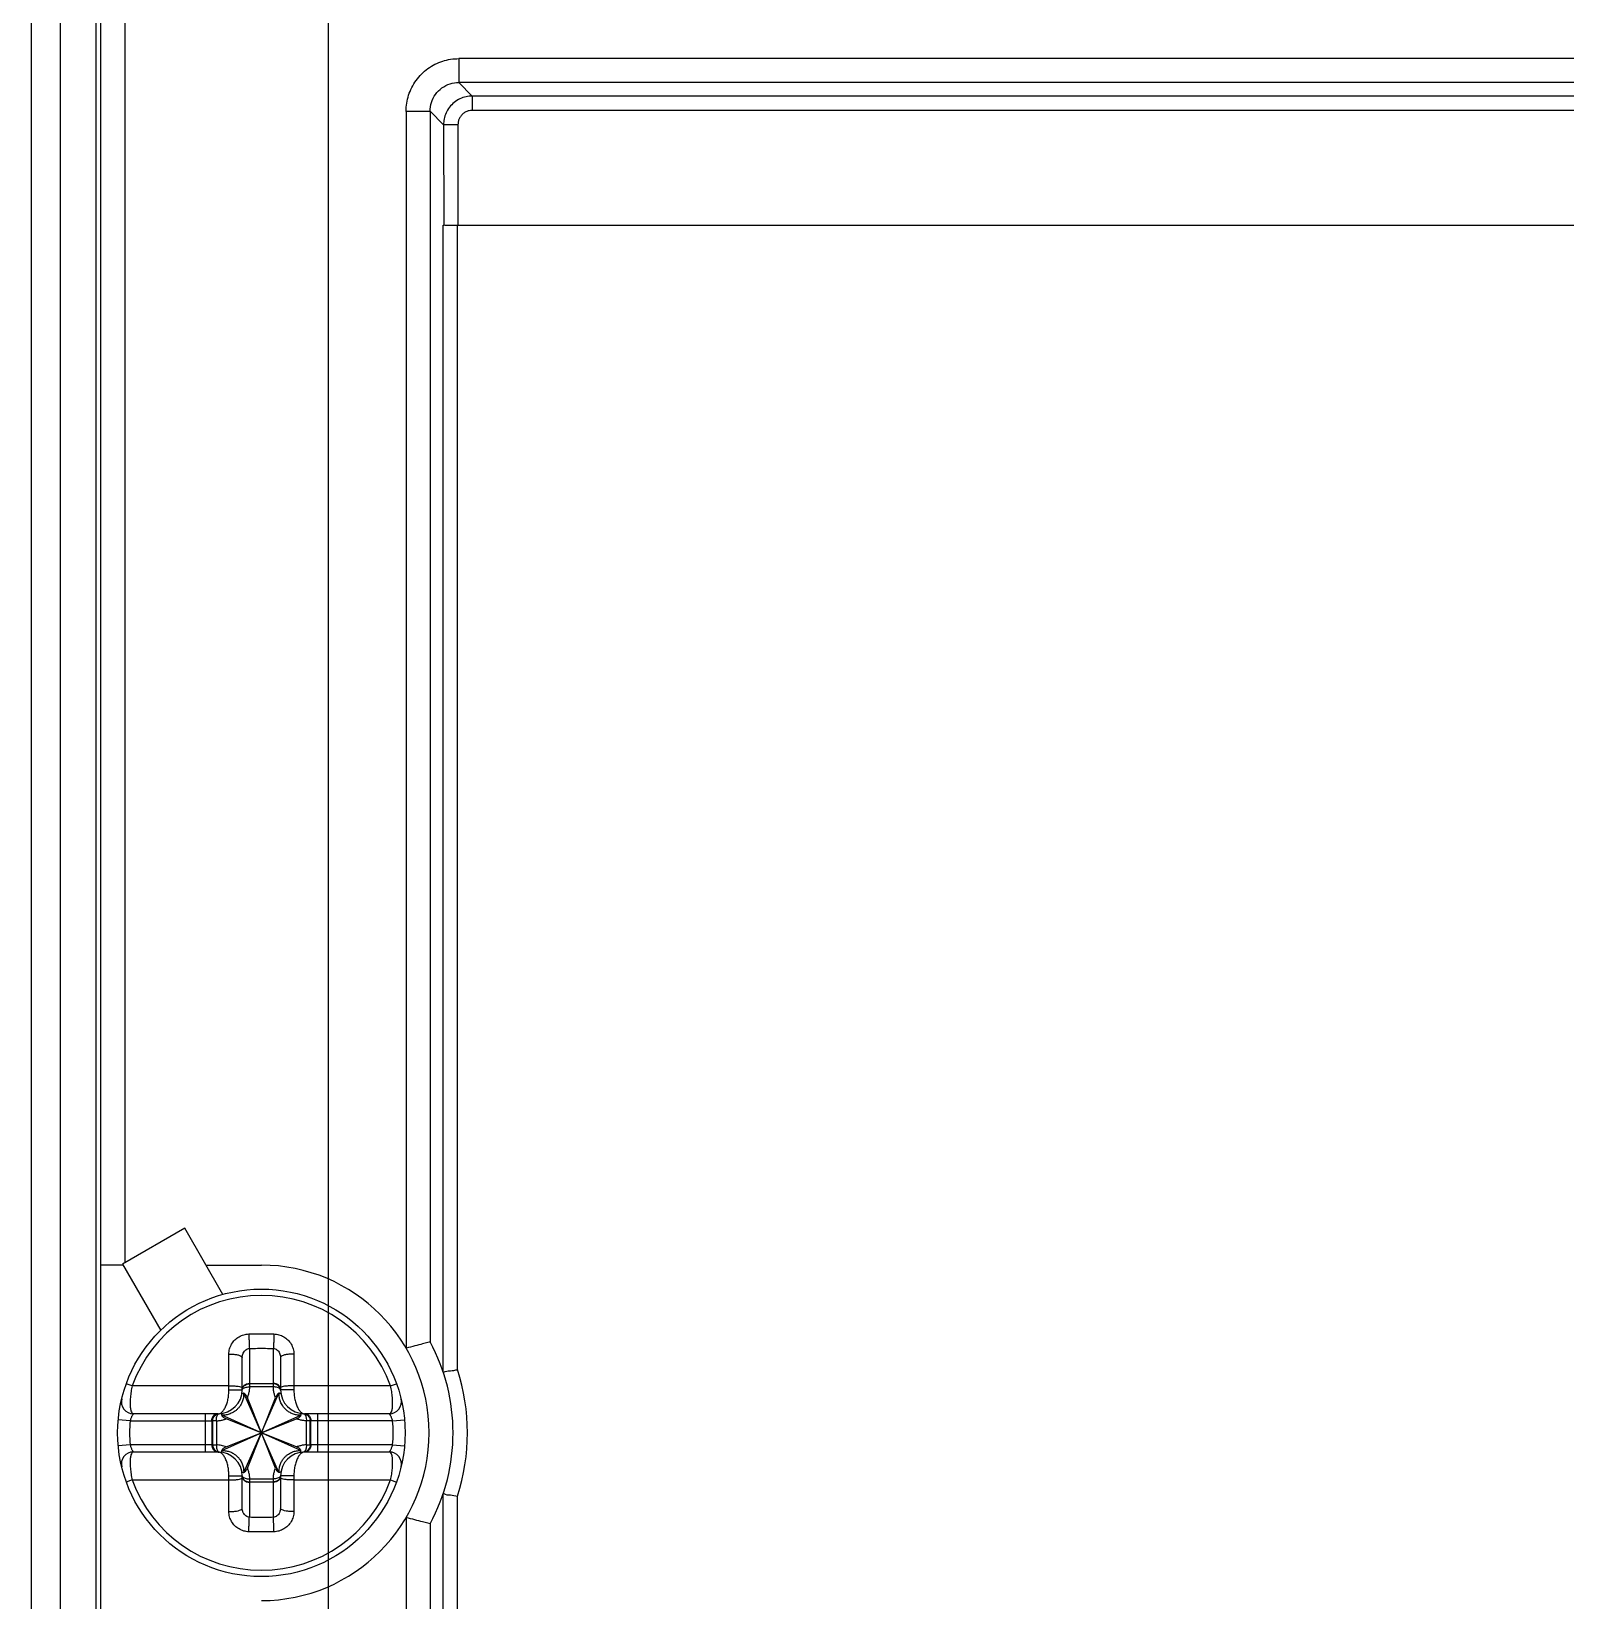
# Model space of a CAD drawing. Extents: x 0 to 607, y 0 to 244.
# Drawn here: x 436.2 to 468.22, y 137.32 to 170.07 of the extents above; entities that cross this region are included whole.
import ezdxf

# ---------------------------------------------------------------- set-up
doc = ezdxf.new("R2010")
doc.units = 0

# ---------------------------------------------------------------- blocks, each defined once
blk = doc.blocks.new('grfgd')
for p, q in [((61428.27, -3356.228), (61428.27, -3270.029)), ((61428.17, -3357.128), (61428.17, -3270.411)), ((61427.42, -3274.828), (61427.42, -3357.128)), ((61426.82, -3356.528), (61426.82, -3275.428)), ((61428.77, -3275.428), (61428.77, -3306.478)), ((61525.297, -3281.35), (61435.74, -3281.35)), ((61436.021, -3282.13), (61435.74, -3281.849)), ((61525.3, -3281.849), (61435.74, -3281.849)), ((61525.019, -3282.13), (61436.021, -3282.13)), ((61434.641, -3282.449), (61435.141, -3282.449)), ((61434.641, -3282.451), (61434.641, -3308.262)), ((61435.141, -3282.449), (61435.141, -3308.131)), ((61435.422, -3282.73), (61435.141, -3282.449)), ((61525.019, -3282.43), (61436.018, -3282.43)), ((61435.422, -3282.73), (61435.424, -3284.828)), ((61435.722, -3282.73), (61435.422, -3282.73)), ((61435.722, -3282.73), (61435.722, -3284.828)), ((61435.413, -3308.758), (61435.413, -3284.828)), ((61435.413, -3284.828), (61435.424, -3284.828)), ((61435.439, -3284.828), (61525.299, -3284.828)), ((61435.713, -3308.709), (61435.713, -3284.828)), ((61430.02, -3305.756), (61428.72, -3306.506)), ((61430.818, -3307.139), (61430.02, -3305.756)), ((61428.733, -3306.528), (61428.27, -3306.528)), ((61428.72, -3306.506), (61429.519, -3307.889)), ((61430.465, -3306.528), (61431.62, -3306.528)), ((61435.142, -3308.132), (61435.142, -3308.132)), ((61431.22, -3309.128), (61431.22, -3308.455)), ((61431.37, -3308.266), (61431.37, -3308.998)), ((61431.87, -3308.998), (61431.87, -3308.266)), ((61432.02, -3308.455), (61432.02, -3309.128)), ((61428.924, -3309.047), (61428.801, -3309.002)), ((61430.941, -3309.128), (61431.22, -3309.128)), ((61431.37, -3309.006), (61431.37, -3309.069)), ((61431.87, -3309.006), (61431.37, -3309.006)), ((61431.87, -3309.069), (61431.37, -3309.069)), ((61431.87, -3309.069), (61431.87, -3309.006)), ((61432.298, -3309.128), (61432.02, -3309.128)), ((61434.316, -3309.047), (61434.439, -3309.002)), ((61431.253, -3310.853), (61431.987, -3309.203)), ((61431.987, -3310.853), (61431.253, -3309.203)), ((61431.327, -3310.762), (61431.913, -3309.295)), ((61431.913, -3310.762), (61431.327, -3309.295)), ((61428.881, -3309.778), (61428.632, -3309.756)), ((61428.881, -3309.778), (61430.586, -3309.778)), ((61430.72, -3309.628), (61428.948, -3309.628)), ((61430.451, -3310.428), (61430.451, -3309.628)), ((61430.596, -3310.279), (61430.596, -3309.778)), ((61430.603, -3309.778), (61430.603, -3310.279)), ((61430.68, -3309.778), (61430.603, -3309.778)), ((61430.68, -3309.778), (61430.68, -3310.279)), ((61430.795, -3310.395), (61432.445, -3309.662)), ((61432.445, -3310.395), (61430.795, -3309.662)), ((61430.886, -3310.322), (61432.354, -3309.735)), ((61432.353, -3310.322), (61430.886, -3309.735)), ((61434.292, -3309.628), (61432.52, -3309.628)), ((61432.56, -3310.279), (61432.56, -3309.778)), ((61432.637, -3309.778), (61432.56, -3309.778)), ((61432.637, -3310.279), (61432.637, -3309.778)), ((61432.644, -3309.778), (61432.644, -3310.279)), ((61434.359, -3309.778), (61432.654, -3309.778)), ((61432.789, -3309.628), (61432.789, -3310.428)), ((61434.359, -3309.778), (61434.608, -3309.756)), ((61428.881, -3310.278), (61428.632, -3310.301)), ((61430.586, -3310.278), (61428.881, -3310.278)), ((61430.72, -3310.428), (61428.948, -3310.428)), ((61430.603, -3310.279), (61430.68, -3310.279)), ((61434.292, -3310.428), (61432.52, -3310.428)), ((61432.56, -3310.279), (61432.637, -3310.279)), ((61434.359, -3310.278), (61432.654, -3310.278)), ((61434.359, -3310.278), (61434.608, -3310.301)), ((61428.924, -3311.01), (61428.801, -3311.055)), ((61430.941, -3310.928), (61431.22, -3310.928)), ((61431.22, -3311.602), (61431.22, -3310.928)), ((61431.37, -3310.988), (61431.37, -3311.051)), ((61431.37, -3310.988), (61431.87, -3310.988)), ((61431.37, -3311.051), (61431.87, -3311.051)), ((61431.37, -3311.058), (61431.37, -3311.79)), ((61431.87, -3311.051), (61431.87, -3310.988)), ((61431.87, -3311.79), (61431.87, -3311.058)), ((61432.02, -3310.928), (61432.02, -3311.602)), ((61432.298, -3310.928), (61432.02, -3310.928)), ((61434.316, -3311.01), (61434.439, -3311.055)), ((61435.413, -3353.228), (61435.413, -3311.298)), ((61435.713, -3353.228), (61435.713, -3311.347)), ((61434.641, -3311.795), (61434.641, -3354.205)), ((61435.141, -3311.926), (61435.141, -3354.208)), ((61435.142, -3311.925), (61435.142, -3311.925))]:
    blk.add_line(p, q)
for points in [[(61435.141, -3308.131), (61435.141, -3308.131), (61435.141, -3308.131), (61435.141, -3308.131), (61435.141, -3308.131), (61435.141, -3308.131), (61435.141, -3308.131), (61435.142, -3308.132), (61435.142, -3308.132)], [(61435.141, -3311.926), (61435.141, -3311.926), (61435.141, -3311.926), (61435.141, -3311.926), (61435.141, -3311.926), (61435.141, -3311.925), (61435.141, -3311.925), (61435.142, -3311.925), (61435.142, -3311.925)]]:
    blk.add_lwpolyline(points)
blk.add_circle((61431.62, -3310.028), 3)
for centre, radius, start, end in [((61431.62, -3310.028), 3.5, 270, 90), ((61431.62, -3310.028), 2.869, 20.0037, 159.9963), ((61431.62, -3310.028), 4, 331.6976, 28.3024), ((61431.62, -3310.028), 4.3, 342.1388, 17.8613), ((61430.72, -3309.128), 0.5, 270, 0), ((61432.52, -3309.128), 0.5, 180, 270), ((61428.948, -3309.378), 0.25, 166.328, 270), ((61434.292, -3309.378), 0.25, 270, 13.672), ((61431.62, -3310.028), 2.75, 174.7841, 185.2159), ((61431.62, -3310.028), 2.75, 354.7841, 5.2159), ((61428.948, -3310.678), 0.25, 90, 193.672), ((61430.72, -3310.928), 0.5, 0, 90), ((61432.52, -3310.928), 0.5, 90, 180), ((61434.292, -3310.678), 0.25, 346.328, 90), ((61431.62, -3310.028), 2.869, 200.0037, 339.9963)]:
    blk.add_arc(centre, radius, start, end)
for points, knots in [([(61434.641, -3282.451), (61434.641, -3282.338), (61434.676, -3282.107), (61434.834, -3281.794), (61435.083, -3281.544), (61435.396, -3281.386), (61435.626, -3281.35), (61435.74, -3281.35)], [0, 0, 0, 0, 0.340742, 0.686875, 1.034783, 1.380989, 1.721208, 1.721208, 1.721208, 1.721208]), ([(61435.737, -3281.35), (61435.738, -3281.412), (61435.738, -3281.527), (61435.738, -3281.679), (61435.74, -3281.783), (61435.739, -3281.835), (61435.74, -3281.849)], [0, 0, 0, 0, 0.1862956, 0.3457623, 0.4554383, 0.4995353, 0.4995353, 0.4995353, 0.4995353]), ([(61435.141, -3282.449), (61435.141, -3282.387), (61435.16, -3282.261), (61435.246, -3282.091), (61435.383, -3281.954), (61435.553, -3281.868), (61435.679, -3281.849), (61435.74, -3281.849)], [0, 0, 0, 0, 0.1850432, 0.3743131, 0.564405, 0.7535797, 0.9383184, 0.9383184, 0.9383184, 0.9383184]), ([(61436.021, -3282.13), (61435.978, -3282.13), (61435.889, -3282.14), (61435.759, -3282.185), (61435.64, -3282.26), (61435.542, -3282.361), (61435.471, -3282.48), (61435.43, -3282.605), (61435.422, -3282.689), (61435.422, -3282.73)], [0, 0, 0, 0, 0.1294934, 0.266502, 0.4073563, 0.5485836, 0.6867645, 0.818265, 0.9393523, 0.9393523, 0.9393523, 0.9393523]), ([(61436.021, -3282.13), (61436.021, -3282.139), (61436.021, -3282.17), (61436.021, -3282.232), (61436.022, -3282.323), (61436.02, -3282.393), (61436.018, -3282.43)], [0, 0, 0, 0, 0.0264935, 0.0921096, 0.1876618, 0.2997525, 0.2997525, 0.2997525, 0.2997525]), ([(61436.018, -3282.43), (61435.997, -3282.43), (61435.952, -3282.435), (61435.888, -3282.458), (61435.829, -3282.496), (61435.781, -3282.546), (61435.746, -3282.605), (61435.726, -3282.667), (61435.722, -3282.71), (61435.722, -3282.73)], [0, 0, 0, 0, 0.0642759, 0.1323939, 0.2022744, 0.2723046, 0.3408869, 0.4062541, 0.466592, 0.466592, 0.466592, 0.466592]), ([(61430.942, -3308.387), (61430.942, -3308.35), (61430.952, -3308.276), (61430.995, -3308.174), (61431.063, -3308.086), (61431.151, -3308.019), (61431.251, -3307.976), (61431.323, -3307.965), (61431.359, -3307.964)], [0, 0, 0, 0, 0.1098057, 0.2199669, 0.3301188, 0.4394918, 0.54796, 0.6552349, 0.6552349, 0.6552349, 0.6552349]), ([(61431.359, -3307.964), (61431.417, -3307.963), (61431.533, -3307.961), (61431.707, -3307.961), (61431.823, -3307.963), (61431.881, -3307.964)], [0, 0, 0, 0, 0.1736504, 0.3480313, 0.5216824, 0.5216824, 0.5216824, 0.5216824]), ([(61431.359, -3307.964), (61431.359, -3307.993), (61431.36, -3308.05), (61431.363, -3308.132), (61431.366, -3308.204), (61431.368, -3308.248), (61431.37, -3308.266)], [0, 0, 0, 0, 0.0855535, 0.1711448, 0.2464505, 0.3023986, 0.3023986, 0.3023986, 0.3023986]), ([(61431.881, -3307.964), (61431.881, -3307.993), (61431.88, -3308.05), (61431.877, -3308.132), (61431.874, -3308.204), (61431.872, -3308.248), (61431.87, -3308.266)], [0, 0, 0, 0, 0.0855532, 0.1711444, 0.2464499, 0.3023976, 0.3023976, 0.3023976, 0.3023976]), ([(61431.881, -3307.964), (61431.917, -3307.965), (61431.988, -3307.976), (61432.089, -3308.019), (61432.177, -3308.086), (61432.245, -3308.174), (61432.288, -3308.276), (61432.298, -3308.35), (61432.298, -3308.387)], [0, 0, 0, 0, 0.1071405, 0.2154647, 0.3249364, 0.4351139, 0.5453754, 0.6552346, 0.6552346, 0.6552346, 0.6552346]), ([(61435.141, -3308.131), (61435.126, -3308.135), (61435.073, -3308.148), (61434.968, -3308.175), (61434.816, -3308.215), (61434.702, -3308.245), (61434.641, -3308.262)], [0, 0, 0, 0, 0.0469811, 0.1622253, 0.3268584, 0.5162976, 0.5162976, 0.5162976, 0.5162976]), ([(61430.942, -3308.387), (61430.97, -3308.386), (61431.024, -3308.387), (61431.099, -3308.394), (61431.16, -3308.409), (61431.202, -3308.425), (61431.22, -3308.446), (61431.22, -3308.455)], [0, 0, 0, 0, 0.0836628, 0.1615778, 0.2259129, 0.271165, 0.2978123, 0.2978123, 0.2978123, 0.2978123]), ([(61430.942, -3309.047), (61430.942, -3308.979), (61430.942, -3308.838), (61430.942, -3308.618), (61430.942, -3308.466), (61430.942, -3308.387)], [0, 0, 0, 0, 0.2031864, 0.4228029, 0.6601804, 0.6601804, 0.6601804, 0.6601804]), ([(61431.22, -3308.455), (61431.22, -3308.439), (61431.223, -3308.407), (61431.239, -3308.362), (61431.263, -3308.324), (61431.294, -3308.293), (61431.331, -3308.273), (61431.357, -3308.267), (61431.37, -3308.266)], [0, 0, 0, 0, 0.0478248, 0.0950374, 0.140642, 0.1838674, 0.2247332, 0.2637193, 0.2637193, 0.2637193, 0.2637193]), ([(61431.37, -3308.266), (61431.425, -3308.265), (61431.537, -3308.264), (61431.703, -3308.264), (61431.814, -3308.265), (61431.87, -3308.266)], [0, 0, 0, 0, 0.1664766, 0.3334814, 0.5000358, 0.5000358, 0.5000358, 0.5000358]), ([(61431.87, -3308.266), (61431.883, -3308.267), (61431.909, -3308.273), (61431.946, -3308.293), (61431.977, -3308.323), (61432.001, -3308.362), (61432.016, -3308.407), (61432.02, -3308.439), (61432.02, -3308.455)], [0, 0, 0, 0, 0.0389363, 0.079745, 0.1230044, 0.1686166, 0.2158708, 0.2637194, 0.2637194, 0.2637194, 0.2637194]), ([(61432.298, -3308.387), (61432.27, -3308.386), (61432.216, -3308.387), (61432.141, -3308.394), (61432.08, -3308.409), (61432.038, -3308.425), (61432.02, -3308.446), (61432.02, -3308.455)], [0, 0, 0, 0, 0.0836627, 0.1615774, 0.2259123, 0.2711642, 0.2978116, 0.2978116, 0.2978116, 0.2978116]), ([(61432.298, -3308.387), (61432.298, -3308.466), (61432.298, -3308.619), (61432.298, -3308.839), (61432.298, -3308.979), (61432.298, -3309.047)], [0, 0, 0, 0, 0.2381418, 0.4575888, 0.6601804, 0.6601804, 0.6601804, 0.6601804]), ([(61435.413, -3308.759), (61435.418, -3308.772), (61435.489, -3308.727), (61435.572, -3308.742), (61435.663, -3308.717), (61435.713, -3308.71)], [0, 0, 0, 0, 0.0438088, 0.1535053, 0.3036816, 0.3036816, 0.3036816, 0.3036816]), ([(61428.924, -3309.047), (61428.915, -3309.087), (61428.9, -3309.167), (61428.885, -3309.285), (61428.879, -3309.394), (61428.882, -3309.488), (61428.895, -3309.56), (61428.912, -3309.61), (61428.937, -3309.628), (61428.948, -3309.628)], [0, 0, 0, 0, 0.1235728, 0.2445592, 0.3560264, 0.4513325, 0.5252916, 0.5755898, 0.6074797, 0.6074797, 0.6074797, 0.6074797]), ([(61430.942, -3309.047), (61430.866, -3309.047), (61430.712, -3309.047), (61430.472, -3309.047), (61430.212, -3309.047), (61429.927, -3309.047), (61429.615, -3309.047), (61429.278, -3309.047), (61429.045, -3309.047), (61428.924, -3309.047)], [0, 0, 0, 0, 0.226677, 0.462883, 0.720889, 1.006032, 1.318365, 1.65611, 2.01782, 2.01782, 2.01782, 2.01782]), ([(61430.72, -3309.628), (61430.737, -3309.628), (61430.777, -3309.616), (61430.825, -3309.57), (61430.866, -3309.504), (61430.899, -3309.422), (61430.924, -3309.33), (61430.938, -3309.231), (61430.941, -3309.163), (61430.941, -3309.128)], [0, 0, 0, 0, 0.0524925, 0.117083, 0.1951302, 0.2843041, 0.3811799, 0.4817579, 0.5846488, 0.5846488, 0.5846488, 0.5846488]), ([(61430.941, -3309.128), (61430.941, -3309.115), (61430.942, -3309.088), (61430.942, -3309.06), (61430.942, -3309.047)], [0, 0, 0, 0, 0.04087318, 0.081449, 0.081449, 0.081449, 0.081449]), ([(61430.942, -3309.047), (61430.97, -3309.046), (61431.024, -3309.047), (61431.098, -3309.051), (61431.16, -3309.06), (61431.197, -3309.069), (61431.22, -3309.081), (61431.22, -3309.088)], [0, 0, 0, 0, 0.0836565, 0.1612525, 0.224407, 0.2666916, 0.2861967, 0.2861967, 0.2861967, 0.2861967]), ([(61431.22, -3309.134), (61431.22, -3309.127), (61431.224, -3309.117), (61431.231, -3309.109), (61431.233, -3309.107)], [0, 0, 0, 0, 0.02191237, 0.03052101, 0.03052101, 0.03052101, 0.03052101]), ([(61431.221, -3309.111), (61431.223, -3309.1), (61431.228, -3309.083), (61431.237, -3309.068), (61431.24, -3309.063)], [0, 0, 0, 0, 0.03428379, 0.05182174, 0.05182174, 0.05182174, 0.05182174]), ([(61431.223, -3309.108), (61431.224, -3309.103), (61431.227, -3309.095), (61431.231, -3309.086), (61431.233, -3309.082)], [0, 0, 0, 0, 0.01378514, 0.02765049, 0.02765049, 0.02765049, 0.02765049]), ([(61431.24, -3309.063), (61431.247, -3309.053), (61431.267, -3309.03), (61431.312, -3309.005), (61431.351, -3308.998), (61431.37, -3308.998)], [0, 0, 0, 0, 0.0359462, 0.0921698, 0.1504178, 0.1504178, 0.1504178, 0.1504178]), ([(61431.24, -3309.07), (61431.243, -3309.066), (61431.255, -3309.051), (61431.282, -3309.028), (61431.324, -3309.01), (61431.354, -3309.006), (61431.37, -3309.006)], [0, 0, 0, 0, 0.0142204, 0.0579784, 0.1035325, 0.1499962, 0.1499962, 0.1499962, 0.1499962]), ([(61431.24, -3309.101), (61431.243, -3309.099), (61431.256, -3309.09), (61431.284, -3309.079), (61431.325, -3309.07), (61431.355, -3309.069), (61431.37, -3309.069)], [0, 0, 0, 0, 0.0103374, 0.0465112, 0.0892018, 0.1354947, 0.1354947, 0.1354947, 0.1354947]), ([(61431.37, -3309.069), (61431.37, -3309.094), (61431.366, -3309.146), (61431.351, -3309.222), (61431.336, -3309.271), (61431.327, -3309.295)], [0, 0, 0, 0, 0.0774682, 0.154588, 0.2314006, 0.2314006, 0.2314006, 0.2314006]), ([(61431.37, -3308.998), (61431.37, -3309), (61431.37, -3309.002), (61431.37, -3309.005), (61431.37, -3309.006)], [0, 0, 0, 0, 0.003688552, 0.007377923, 0.007377923, 0.007377923, 0.007377923]), ([(61431.87, -3309.006), (61431.87, -3309.005), (61431.87, -3309.002), (61431.87, -3309), (61431.87, -3308.998)], [0, 0, 0, 0, 0.003689407, 0.007377939, 0.007377939, 0.007377939, 0.007377939]), ([(61432, -3309.063), (61431.993, -3309.053), (61431.972, -3309.03), (61431.928, -3309.005), (61431.889, -3308.998), (61431.87, -3308.998)], [0, 0, 0, 0, 0.0359462, 0.0921698, 0.1504178, 0.1504178, 0.1504178, 0.1504178]), ([(61431.999, -3309.07), (61431.997, -3309.066), (61431.985, -3309.05), (61431.958, -3309.028), (61431.916, -3309.01), (61431.886, -3309.006), (61431.87, -3309.006)], [0, 0, 0, 0, 0.0141573, 0.0577532, 0.1031411, 0.1496209, 0.1496209, 0.1496209, 0.1496209]), ([(61431.913, -3309.295), (61431.904, -3309.271), (61431.889, -3309.222), (61431.874, -3309.146), (61431.87, -3309.094), (61431.87, -3309.069)], [0, 0, 0, 0, 0.076826, 0.1539298, 0.2313993, 0.2313993, 0.2313993, 0.2313993]), ([(61432, -3309.101), (61431.997, -3309.099), (61431.984, -3309.09), (61431.956, -3309.079), (61431.915, -3309.07), (61431.885, -3309.069), (61431.87, -3309.069)], [0, 0, 0, 0, 0.0103421, 0.046671, 0.0894882, 0.1357595, 0.1357595, 0.1357595, 0.1357595]), ([(61432.019, -3309.111), (61432.017, -3309.1), (61432.012, -3309.083), (61432.003, -3309.068), (61432, -3309.063)], [0, 0, 0, 0, 0.03428379, 0.05182174, 0.05182174, 0.05182174, 0.05182174]), ([(61432.016, -3309.107), (61432.015, -3309.103), (61432.013, -3309.094), (61432.009, -3309.086), (61432.007, -3309.082)], [0, 0, 0, 0, 0.01365938, 0.02745435, 0.02745435, 0.02745435, 0.02745435]), ([(61432.02, -3309.134), (61432.02, -3309.127), (61432.016, -3309.117), (61432.009, -3309.109), (61432.007, -3309.107)], [0, 0, 0, 0, 0.0217285, 0.03022503, 0.03022503, 0.03022503, 0.03022503]), ([(61432.298, -3309.047), (61432.27, -3309.046), (61432.216, -3309.047), (61432.142, -3309.051), (61432.08, -3309.06), (61432.043, -3309.069), (61432.02, -3309.081), (61432.02, -3309.088)], [0, 0, 0, 0, 0.0836553, 0.1612503, 0.2244043, 0.2666891, 0.2861948, 0.2861948, 0.2861948, 0.2861948]), ([(61432.298, -3309.047), (61432.298, -3309.06), (61432.298, -3309.088), (61432.298, -3309.115), (61432.298, -3309.128)], [0, 0, 0, 0, 0.04057582, 0.081449, 0.081449, 0.081449, 0.081449]), ([(61434.316, -3309.047), (61434.21, -3309.047), (61434.004, -3309.047), (61433.705, -3309.047), (61433.424, -3309.047), (61433.163, -3309.047), (61432.922, -3309.047), (61432.7, -3309.047), (61432.495, -3309.047), (61432.363, -3309.047), (61432.298, -3309.047)], [0, 0, 0, 0, 0.317355, 0.617063, 0.898371, 1.160025, 1.401105, 1.621632, 1.824629, 2.01782, 2.01782, 2.01782, 2.01782]), ([(61432.298, -3309.128), (61432.298, -3309.163), (61432.302, -3309.231), (61432.316, -3309.33), (61432.341, -3309.422), (61432.374, -3309.504), (61432.415, -3309.57), (61432.463, -3309.616), (61432.502, -3309.628), (61432.52, -3309.628)], [0, 0, 0, 0, 0.1028909, 0.2034689, 0.3003448, 0.3895186, 0.4675659, 0.5321559, 0.5846489, 0.5846489, 0.5846489, 0.5846489]), ([(61434.292, -3309.628), (61434.303, -3309.628), (61434.328, -3309.61), (61434.345, -3309.56), (61434.358, -3309.488), (61434.361, -3309.394), (61434.355, -3309.285), (61434.34, -3309.167), (61434.325, -3309.087), (61434.316, -3309.047)], [0, 0, 0, 0, 0.0318858, 0.0821635, 0.1560971, 0.2514174, 0.3629358, 0.4839241, 0.6074801, 0.6074801, 0.6074801, 0.6074801]), ([(61431.25, -3309.203), (61431.251, -3309.234), (61431.248, -3309.295), (61431.225, -3309.378), (61431.19, -3309.447), (61431.149, -3309.504), (61431.104, -3309.549), (61431.059, -3309.584), (61431.015, -3309.611), (61430.972, -3309.63), (61430.93, -3309.644), (61430.887, -3309.654), (61430.842, -3309.659), (61430.811, -3309.659), (61430.795, -3309.658)], [0, 0, 0, 0, 0.0938287, 0.1793635, 0.2565216, 0.3261378, 0.3893163, 0.4459716, 0.4967598, 0.5432983, 0.5873596, 0.6307739, 0.6753898, 0.7230868, 0.7230868, 0.7230868, 0.7230868]), ([(61431.25, -3309.203), (61431.244, -3309.203), (61431.233, -3309.204), (61431.22, -3309.207), (61431.213, -3309.211), (61431.213, -3309.214)], [0, 0, 0, 0, 0.01982656, 0.03310502, 0.0405854, 0.0405854, 0.0405854, 0.0405854]), ([(61431.327, -3309.295), (61431.323, -3309.285), (61431.314, -3309.267), (61431.3, -3309.242), (61431.286, -3309.223), (61431.27, -3309.209), (61431.259, -3309.204), (61431.253, -3309.203)], [0, 0, 0, 0, 0.0317573, 0.0600928, 0.0842418, 0.1044154, 0.1210995, 0.1210995, 0.1210995, 0.1210995]), ([(61431.987, -3309.203), (61431.981, -3309.204), (61431.97, -3309.209), (61431.954, -3309.223), (61431.94, -3309.242), (61431.926, -3309.267), (61431.917, -3309.285), (61431.913, -3309.295)], [0, 0, 0, 0, 0.0166543, 0.0368369, 0.0609853, 0.0893813, 0.1210997, 0.1210997, 0.1210997, 0.1210997]), ([(61432.445, -3309.658), (61432.414, -3309.66), (61432.354, -3309.657), (61432.272, -3309.634), (61432.203, -3309.599), (61432.146, -3309.558), (61432.101, -3309.514), (61432.065, -3309.469), (61432.039, -3309.425), (61432.019, -3309.382), (61432.004, -3309.339), (61431.995, -3309.296), (61431.989, -3309.25), (61431.989, -3309.219), (61431.99, -3309.203)], [0, 0, 0, 0, 0.09286, 0.1779133, 0.2548012, 0.3242883, 0.3874546, 0.4441567, 0.4950951, 0.5418647, 0.5862252, 0.629993, 0.6749988, 0.7231162, 0.7231162, 0.7231162, 0.7231162]), ([(61432.027, -3309.214), (61432.027, -3309.211), (61432.02, -3309.207), (61432.008, -3309.204), (61431.997, -3309.203), (61431.99, -3309.203)], [0, 0, 0, 0, 0.00743743, 0.02062358, 0.04002973, 0.04002973, 0.04002973, 0.04002973]), ([(61428.948, -3309.628), (61428.947, -3309.629), (61428.945, -3309.632), (61428.942, -3309.637), (61428.937, -3309.645), (61428.931, -3309.656), (61428.922, -3309.671), (61428.912, -3309.691), (61428.901, -3309.716), (61428.89, -3309.745), (61428.884, -3309.767), (61428.881, -3309.778)], [0, 0, 0, 0, 0.0039486, 0.0094157, 0.0182851, 0.0310674, 0.0483578, 0.0705441, 0.0977069, 0.1294594, 0.1648516, 0.1648516, 0.1648516, 0.1648516]), ([(61430.586, -3309.778), (61430.586, -3309.759), (61430.592, -3309.72), (61430.622, -3309.67), (61430.666, -3309.637), (61430.702, -3309.628), (61430.72, -3309.628)], [0, 0, 0, 0, 0.0583066, 0.1150187, 0.169396, 0.2220596, 0.2220596, 0.2220596, 0.2220596]), ([(61430.586, -3309.778), (61430.588, -3309.778), (61430.591, -3309.778), (61430.595, -3309.778), (61430.596, -3309.778)], [0, 0, 0, 0, 0.0059425, 0.01055146, 0.01055146, 0.01055146, 0.01055146]), ([(61430.596, -3309.778), (61430.596, -3309.759), (61430.603, -3309.721), (61430.631, -3309.677), (61430.655, -3309.656), (61430.666, -3309.65)], [0, 0, 0, 0, 0.057279, 0.1140206, 0.1515661, 0.1515661, 0.1515661, 0.1515661]), ([(61430.596, -3309.778), (61430.597, -3309.778), (61430.599, -3309.778), (61430.601, -3309.778), (61430.603, -3309.778)], [0, 0, 0, 0, 0.003170856, 0.006342518, 0.006342518, 0.006342518, 0.006342518]), ([(61430.603, -3309.778), (61430.602, -3309.763), (61430.607, -3309.732), (61430.627, -3309.69), (61430.651, -3309.664), (61430.667, -3309.652), (61430.671, -3309.65)], [0, 0, 0, 0, 0.045733, 0.0912046, 0.1362217, 0.1511912, 0.1511912, 0.1511912, 0.1511912]), ([(61430.666, -3309.65), (61430.671, -3309.646), (61430.688, -3309.637), (61430.707, -3309.632), (61430.72, -3309.63)], [0, 0, 0, 0, 0.01869933, 0.05823713, 0.05823713, 0.05823713, 0.05823713]), ([(61430.671, -3309.65), (61430.68, -3309.645), (61430.698, -3309.636), (61430.717, -3309.631), (61430.727, -3309.629)], [0, 0, 0, 0, 0.02967942, 0.05925893, 0.05925893, 0.05925893, 0.05925893]), ([(61430.68, -3309.778), (61430.68, -3309.763), (61430.681, -3309.733), (61430.688, -3309.692), (61430.701, -3309.659), (61430.717, -3309.637), (61430.729, -3309.63), (61430.734, -3309.629)], [0, 0, 0, 0, 0.0458114, 0.0879665, 0.1236543, 0.1515153, 0.1664746, 0.1664746, 0.1664746, 0.1664746]), ([(61430.68, -3309.778), (61430.704, -3309.777), (61430.751, -3309.772), (61430.82, -3309.758), (61430.865, -3309.743), (61430.886, -3309.735)], [0, 0, 0, 0, 0.0707814, 0.1412402, 0.2113736, 0.2113736, 0.2113736, 0.2113736]), ([(61430.795, -3309.658), (61430.795, -3309.652), (61430.796, -3309.641), (61430.798, -3309.628), (61430.803, -3309.621), (61430.805, -3309.621)], [0, 0, 0, 0, 0.01950644, 0.03272134, 0.04016497, 0.04016497, 0.04016497, 0.04016497]), ([(61430.795, -3309.662), (61430.796, -3309.667), (61430.801, -3309.679), (61430.815, -3309.694), (61430.834, -3309.709), (61430.858, -3309.723), (61430.877, -3309.731), (61430.886, -3309.735)], [0, 0, 0, 0, 0.0167142, 0.0370614, 0.0611929, 0.089436, 0.1210992, 0.1210992, 0.1210992, 0.1210992]), ([(61432.56, -3309.778), (61432.536, -3309.777), (61432.489, -3309.772), (61432.42, -3309.758), (61432.375, -3309.743), (61432.353, -3309.735)], [0, 0, 0, 0, 0.0707729, 0.1411727, 0.2113666, 0.2113666, 0.2113666, 0.2113666]), ([(61432.354, -3309.735), (61432.363, -3309.731), (61432.382, -3309.723), (61432.406, -3309.709), (61432.425, -3309.694), (61432.439, -3309.679), (61432.444, -3309.667), (61432.445, -3309.662)], [0, 0, 0, 0, 0.0317324, 0.0600985, 0.0842445, 0.1044157, 0.1210998, 0.1210998, 0.1210998, 0.1210998]), ([(61432.435, -3309.621), (61432.437, -3309.621), (61432.442, -3309.628), (61432.444, -3309.641), (61432.445, -3309.652), (61432.445, -3309.658)], [0, 0, 0, 0, 0.00743598, 0.02059398, 0.04016598, 0.04016598, 0.04016598, 0.04016598]), ([(61432.499, -3309.628), (61432.506, -3309.628), (61432.516, -3309.633), (61432.523, -3309.64), (61432.525, -3309.642)], [0, 0, 0, 0, 0.02169078, 0.03019587, 0.03019587, 0.03019587, 0.03019587]), ([(61432.52, -3309.628), (61432.538, -3309.628), (61432.574, -3309.637), (61432.618, -3309.67), (61432.648, -3309.72), (61432.654, -3309.759), (61432.654, -3309.778)], [0, 0, 0, 0, 0.0526637, 0.1070409, 0.163753, 0.2220596, 0.2220596, 0.2220596, 0.2220596]), ([(61432.531, -3309.649), (61432.533, -3309.652), (61432.541, -3309.665), (61432.552, -3309.692), (61432.559, -3309.733), (61432.56, -3309.763), (61432.56, -3309.778)], [0, 0, 0, 0, 0.0102006, 0.0458885, 0.0880436, 0.133855, 0.133855, 0.133855, 0.133855]), ([(61432.54, -3309.634), (61432.546, -3309.636), (61432.558, -3309.64), (61432.569, -3309.646), (61432.574, -3309.65)], [0, 0, 0, 0, 0.01863896, 0.03733829, 0.03733829, 0.03733829, 0.03733829]), ([(61432.568, -3309.65), (61432.573, -3309.652), (61432.589, -3309.664), (61432.613, -3309.69), (61432.633, -3309.732), (61432.638, -3309.763), (61432.637, -3309.778)], [0, 0, 0, 0, 0.0149696, 0.0599866, 0.1054583, 0.1511912, 0.1511912, 0.1511912, 0.1511912]), ([(61432.574, -3309.65), (61432.585, -3309.656), (61432.609, -3309.677), (61432.637, -3309.721), (61432.644, -3309.759), (61432.644, -3309.778)], [0, 0, 0, 0, 0.0375455, 0.094287, 0.1515661, 0.1515661, 0.1515661, 0.1515661]), ([(61432.644, -3309.778), (61432.643, -3309.778), (61432.641, -3309.778), (61432.639, -3309.778), (61432.637, -3309.778)], [0, 0, 0, 0, 0.003170864, 0.006342517, 0.006342517, 0.006342517, 0.006342517]), ([(61432.654, -3309.778), (61432.652, -3309.778), (61432.649, -3309.778), (61432.645, -3309.778), (61432.644, -3309.778)], [0, 0, 0, 0, 0.00592009, 0.01055163, 0.01055163, 0.01055163, 0.01055163]), ([(61434.359, -3309.778), (61434.356, -3309.767), (61434.35, -3309.745), (61434.339, -3309.716), (61434.328, -3309.691), (61434.318, -3309.672), (61434.309, -3309.656), (61434.303, -3309.645), (61434.298, -3309.637), (61434.294, -3309.632), (61434.293, -3309.629), (61434.292, -3309.628)], [0, 0, 0, 0, 0.0352605, 0.0669405, 0.0940745, 0.116274, 0.1336148, 0.1464625, 0.155371, 0.16099, 0.1648517, 0.1648517, 0.1648517, 0.1648517]), ([(61428.948, -3310.428), (61428.937, -3310.428), (61428.912, -3310.447), (61428.895, -3310.497), (61428.882, -3310.569), (61428.879, -3310.662), (61428.885, -3310.772), (61428.9, -3310.89), (61428.915, -3310.97), (61428.924, -3311.01)], [0, 0, 0, 0, 0.0318858, 0.0821635, 0.1560971, 0.2514174, 0.3629358, 0.4839241, 0.6074801, 0.6074801, 0.6074801, 0.6074801]), ([(61428.881, -3310.278), (61428.884, -3310.29), (61428.89, -3310.311), (61428.901, -3310.341), (61428.912, -3310.366), (61428.922, -3310.385), (61428.931, -3310.401), (61428.937, -3310.412), (61428.942, -3310.419), (61428.945, -3310.425), (61428.947, -3310.427), (61428.948, -3310.428)], [0, 0, 0, 0, 0.0353923, 0.0671447, 0.0943075, 0.1164939, 0.1337842, 0.1465665, 0.1554359, 0.1609031, 0.1648516, 0.1648516, 0.1648516, 0.1648516]), ([(61430.596, -3310.279), (61430.595, -3310.279), (61430.591, -3310.278), (61430.588, -3310.278), (61430.586, -3310.278)], [0, 0, 0, 0, 0.00460895, 0.01055146, 0.01055146, 0.01055146, 0.01055146]), ([(61430.586, -3310.278), (61430.586, -3310.298), (61430.592, -3310.336), (61430.622, -3310.386), (61430.666, -3310.42), (61430.702, -3310.428), (61430.72, -3310.428)], [0, 0, 0, 0, 0.0583059, 0.1150177, 0.1693952, 0.2220596, 0.2220596, 0.2220596, 0.2220596]), ([(61430.603, -3310.279), (61430.601, -3310.279), (61430.599, -3310.279), (61430.597, -3310.279), (61430.596, -3310.279)], [0, 0, 0, 0, 0.003171706, 0.006342511, 0.006342511, 0.006342511, 0.006342511]), ([(61430.596, -3310.279), (61430.596, -3310.298), (61430.603, -3310.336), (61430.631, -3310.38), (61430.655, -3310.4), (61430.666, -3310.407)], [0, 0, 0, 0, 0.0572789, 0.1140203, 0.1515658, 0.1515658, 0.1515658, 0.1515658]), ([(61430.603, -3310.279), (61430.602, -3310.294), (61430.607, -3310.325), (61430.627, -3310.366), (61430.651, -3310.392), (61430.667, -3310.404), (61430.671, -3310.407)], [0, 0, 0, 0, 0.045665, 0.0910333, 0.13595, 0.1508712, 0.1508712, 0.1508712, 0.1508712]), ([(61430.666, -3310.407), (61430.671, -3310.41), (61430.688, -3310.42), (61430.707, -3310.425), (61430.72, -3310.427)], [0, 0, 0, 0, 0.01869931, 0.05823716, 0.05823716, 0.05823716, 0.05823716]), ([(61430.671, -3310.407), (61430.68, -3310.412), (61430.697, -3310.421), (61430.717, -3310.426), (61430.726, -3310.427)], [0, 0, 0, 0, 0.02967141, 0.05921905, 0.05921905, 0.05921905, 0.05921905]), ([(61430.886, -3310.322), (61430.854, -3310.309), (61430.786, -3310.289), (61430.716, -3310.28), (61430.68, -3310.279)], [0, 0, 0, 0, 0.1053394, 0.2111984, 0.2111984, 0.2111984, 0.2111984]), ([(61430.68, -3310.279), (61430.68, -3310.294), (61430.681, -3310.324), (61430.688, -3310.365), (61430.701, -3310.398), (61430.717, -3310.419), (61430.729, -3310.426), (61430.734, -3310.428)], [0, 0, 0, 0, 0.0458653, 0.0880909, 0.1238551, 0.1516436, 0.166229, 0.166229, 0.166229, 0.166229]), ([(61430.941, -3310.928), (61430.941, -3310.894), (61430.938, -3310.826), (61430.924, -3310.727), (61430.899, -3310.634), (61430.866, -3310.553), (61430.825, -3310.487), (61430.777, -3310.441), (61430.737, -3310.428), (61430.72, -3310.428)], [0, 0, 0, 0, 0.1028909, 0.2034689, 0.3003448, 0.3895186, 0.4675659, 0.5321559, 0.584649, 0.584649, 0.584649, 0.584649]), ([(61430.886, -3310.322), (61430.877, -3310.326), (61430.858, -3310.334), (61430.834, -3310.348), (61430.815, -3310.363), (61430.801, -3310.378), (61430.796, -3310.39), (61430.795, -3310.395)], [0, 0, 0, 0, 0.0316796, 0.0600381, 0.08418, 0.1044267, 0.1211, 0.1211, 0.1211, 0.1211]), ([(61430.795, -3310.398), (61430.826, -3310.397), (61430.885, -3310.4), (61430.968, -3310.423), (61431.037, -3310.457), (61431.094, -3310.499), (61431.139, -3310.543), (61431.175, -3310.588), (61431.201, -3310.632), (61431.221, -3310.675), (61431.236, -3310.718), (61431.245, -3310.761), (61431.251, -3310.806), (61431.251, -3310.838), (61431.25, -3310.854)], [0, 0, 0, 0, 0.0928686, 0.177922, 0.2548099, 0.3242971, 0.3874633, 0.4441655, 0.4951039, 0.5418735, 0.586234, 0.6300018, 0.6750076, 0.7232211, 0.7232211, 0.7232211, 0.7232211]), ([(61430.805, -3310.436), (61430.803, -3310.435), (61430.798, -3310.429), (61430.796, -3310.416), (61430.795, -3310.405), (61430.795, -3310.398)], [0, 0, 0, 0, 0.00741749, 0.02055169, 0.04016923, 0.04016923, 0.04016923, 0.04016923]), ([(61431.99, -3310.854), (61431.989, -3310.822), (61431.992, -3310.762), (61432.015, -3310.679), (61432.05, -3310.61), (61432.091, -3310.553), (61432.136, -3310.508), (61432.181, -3310.473), (61432.225, -3310.446), (61432.268, -3310.426), (61432.31, -3310.412), (61432.353, -3310.403), (61432.398, -3310.398), (61432.429, -3310.398), (61432.445, -3310.398)], [0, 0, 0, 0, 0.0938219, 0.1793572, 0.2565156, 0.3261314, 0.3893097, 0.4459654, 0.4967539, 0.5432923, 0.5873537, 0.6307681, 0.6753837, 0.7230769, 0.7230769, 0.7230769, 0.7230769]), ([(61432.52, -3310.428), (61432.502, -3310.428), (61432.463, -3310.441), (61432.415, -3310.487), (61432.374, -3310.553), (61432.341, -3310.634), (61432.316, -3310.727), (61432.302, -3310.826), (61432.298, -3310.894), (61432.298, -3310.928)], [0, 0, 0, 0, 0.0524925, 0.117083, 0.1951302, 0.2843041, 0.3811799, 0.4817579, 0.5846488, 0.5846488, 0.5846488, 0.5846488]), ([(61432.56, -3310.279), (61432.536, -3310.28), (61432.489, -3310.284), (61432.42, -3310.299), (61432.375, -3310.313), (61432.353, -3310.322)], [0, 0, 0, 0, 0.0707814, 0.1412402, 0.2113736, 0.2113736, 0.2113736, 0.2113736]), ([(61432.445, -3310.395), (61432.444, -3310.39), (61432.439, -3310.378), (61432.425, -3310.363), (61432.406, -3310.348), (61432.382, -3310.334), (61432.363, -3310.326), (61432.354, -3310.322)], [0, 0, 0, 0, 0.0167144, 0.0370631, 0.0611946, 0.0894349, 0.1210992, 0.1210992, 0.1210992, 0.1210992]), ([(61432.435, -3310.436), (61432.437, -3310.435), (61432.442, -3310.429), (61432.444, -3310.416), (61432.445, -3310.405), (61432.445, -3310.399)], [0, 0, 0, 0, 0.00744721, 0.02063901, 0.04005219, 0.04005219, 0.04005219, 0.04005219]), ([(61432.56, -3310.279), (61432.56, -3310.294), (61432.559, -3310.324), (61432.552, -3310.364), (61432.539, -3310.397), (61432.523, -3310.419), (61432.511, -3310.426), (61432.506, -3310.428)], [0, 0, 0, 0, 0.0458114, 0.0879665, 0.1236543, 0.1515153, 0.1664746, 0.1664746, 0.1664746, 0.1664746]), ([(61432.568, -3310.407), (61432.56, -3310.412), (61432.542, -3310.421), (61432.523, -3310.426), (61432.513, -3310.427)], [0, 0, 0, 0, 0.02967942, 0.05925893, 0.05925893, 0.05925893, 0.05925893]), ([(61432.654, -3310.278), (61432.654, -3310.298), (61432.648, -3310.336), (61432.618, -3310.386), (61432.574, -3310.42), (61432.538, -3310.428), (61432.52, -3310.428)], [0, 0, 0, 0, 0.0583066, 0.1150187, 0.169396, 0.2220596, 0.2220596, 0.2220596, 0.2220596]), ([(61432.574, -3310.407), (61432.569, -3310.41), (61432.552, -3310.42), (61432.533, -3310.425), (61432.52, -3310.427)], [0, 0, 0, 0, 0.01869932, 0.05823713, 0.05823713, 0.05823713, 0.05823713]), ([(61432.637, -3310.279), (61432.638, -3310.294), (61432.633, -3310.325), (61432.613, -3310.366), (61432.589, -3310.393), (61432.573, -3310.404), (61432.568, -3310.407)], [0, 0, 0, 0, 0.045733, 0.0912046, 0.1362217, 0.1511912, 0.1511912, 0.1511912, 0.1511912]), ([(61432.644, -3310.279), (61432.644, -3310.298), (61432.637, -3310.336), (61432.609, -3310.38), (61432.585, -3310.4), (61432.574, -3310.407)], [0, 0, 0, 0, 0.057279, 0.1140206, 0.1515661, 0.1515661, 0.1515661, 0.1515661]), ([(61432.644, -3310.279), (61432.643, -3310.279), (61432.641, -3310.279), (61432.639, -3310.279), (61432.637, -3310.279)], [0, 0, 0, 0, 0.003170856, 0.006342518, 0.006342518, 0.006342518, 0.006342518]), ([(61432.654, -3310.278), (61432.652, -3310.278), (61432.649, -3310.278), (61432.645, -3310.279), (61432.644, -3310.279)], [0, 0, 0, 0, 0.0059425, 0.01055146, 0.01055146, 0.01055146, 0.01055146]), ([(61434.292, -3310.428), (61434.293, -3310.427), (61434.294, -3310.425), (61434.298, -3310.419), (61434.302, -3310.412), (61434.309, -3310.401), (61434.318, -3310.385), (61434.328, -3310.366), (61434.339, -3310.341), (61434.35, -3310.311), (61434.356, -3310.29), (61434.359, -3310.278)], [0, 0, 0, 0, 0.0039486, 0.0094157, 0.0182851, 0.0310674, 0.0483578, 0.0705441, 0.0977069, 0.1294594, 0.1648516, 0.1648516, 0.1648516, 0.1648516]), ([(61434.316, -3311.01), (61434.325, -3310.97), (61434.34, -3310.89), (61434.355, -3310.772), (61434.361, -3310.663), (61434.358, -3310.569), (61434.345, -3310.497), (61434.328, -3310.447), (61434.303, -3310.428), (61434.292, -3310.428)], [0, 0, 0, 0, 0.1235728, 0.2445592, 0.3560264, 0.4513325, 0.5252916, 0.5755898, 0.6074797, 0.6074797, 0.6074797, 0.6074797]), ([(61431.253, -3310.853), (61431.259, -3310.853), (61431.27, -3310.847), (61431.286, -3310.834), (61431.3, -3310.814), (61431.314, -3310.79), (61431.323, -3310.772), (61431.327, -3310.762)], [0, 0, 0, 0, 0.0166543, 0.0368369, 0.0609853, 0.0893813, 0.1210997, 0.1210997, 0.1210997, 0.1210997]), ([(61431.327, -3310.762), (61431.336, -3310.786), (61431.351, -3310.835), (61431.366, -3310.911), (61431.37, -3310.962), (61431.37, -3310.988)], [0, 0, 0, 0, 0.076826, 0.1539298, 0.2313993, 0.2313993, 0.2313993, 0.2313993]), ([(61431.87, -3310.988), (61431.87, -3310.962), (61431.874, -3310.911), (61431.889, -3310.835), (61431.904, -3310.786), (61431.913, -3310.762)], [0, 0, 0, 0, 0.0774682, 0.154588, 0.2314006, 0.2314006, 0.2314006, 0.2314006]), ([(61431.913, -3310.762), (61431.918, -3310.774), (61431.928, -3310.796), (61431.946, -3310.824), (61431.965, -3310.844), (61431.98, -3310.852), (61431.987, -3310.853)], [0, 0, 0, 0, 0.0391246, 0.0726548, 0.0995837, 0.1209714, 0.1209714, 0.1209714, 0.1209714]), ([(61428.924, -3311.01), (61429.03, -3311.01), (61429.235, -3311.01), (61429.535, -3311.01), (61429.816, -3311.01), (61430.077, -3311.01), (61430.318, -3311.01), (61430.54, -3311.01), (61430.745, -3311.01), (61430.877, -3311.01), (61430.942, -3311.01)], [0, 0, 0, 0, 0.317355, 0.617063, 0.898371, 1.160025, 1.401105, 1.621632, 1.824629, 2.01782, 2.01782, 2.01782, 2.01782]), ([(61430.942, -3311.01), (61430.942, -3310.996), (61430.942, -3310.969), (61430.941, -3310.942), (61430.941, -3310.928)], [0, 0, 0, 0, 0.04057582, 0.081449, 0.081449, 0.081449, 0.081449]), ([(61430.942, -3311.01), (61430.97, -3311.01), (61431.024, -3311.01), (61431.098, -3311.005), (61431.16, -3310.996), (61431.197, -3310.988), (61431.22, -3310.976), (61431.22, -3310.969)], [0, 0, 0, 0, 0.0836553, 0.1612503, 0.2244043, 0.2666891, 0.2861948, 0.2861948, 0.2861948, 0.2861948]), ([(61430.942, -3311.67), (61430.942, -3311.591), (61430.942, -3311.438), (61430.942, -3311.218), (61430.942, -3311.077), (61430.942, -3311.01)], [0, 0, 0, 0, 0.2380856, 0.457554, 0.6601804, 0.6601804, 0.6601804, 0.6601804]), ([(61431.213, -3310.843), (61431.213, -3310.845), (61431.22, -3310.85), (61431.232, -3310.852), (61431.243, -3310.853), (61431.25, -3310.854)], [0, 0, 0, 0, 0.00743743, 0.02062358, 0.04002972, 0.04002972, 0.04002972, 0.04002972]), ([(61431.22, -3310.923), (61431.22, -3310.93), (61431.224, -3310.94), (61431.231, -3310.948), (61431.233, -3310.95)], [0, 0, 0, 0, 0.0217285, 0.03022503, 0.03022503, 0.03022503, 0.03022503]), ([(61431.221, -3310.945), (61431.223, -3310.957), (61431.228, -3310.973), (61431.237, -3310.988), (61431.24, -3310.993)], [0, 0, 0, 0, 0.03428379, 0.05182173, 0.05182173, 0.05182173, 0.05182173]), ([(61431.223, -3310.949), (61431.225, -3310.954), (61431.227, -3310.963), (61431.231, -3310.971), (61431.233, -3310.975)], [0, 0, 0, 0, 0.01365939, 0.02745435, 0.02745435, 0.02745435, 0.02745435]), ([(61431.24, -3310.956), (61431.243, -3310.958), (61431.256, -3310.966), (61431.284, -3310.978), (61431.325, -3310.987), (61431.355, -3310.988), (61431.37, -3310.988)], [0, 0, 0, 0, 0.0103421, 0.046671, 0.0894882, 0.1357595, 0.1357595, 0.1357595, 0.1357595]), ([(61431.24, -3310.993), (61431.247, -3311.003), (61431.267, -3311.027), (61431.312, -3311.052), (61431.351, -3311.058), (61431.37, -3311.058)], [0, 0, 0, 0, 0.0359462, 0.0921698, 0.1504178, 0.1504178, 0.1504178, 0.1504178]), ([(61431.241, -3310.987), (61431.243, -3310.991), (61431.255, -3311.006), (61431.282, -3311.029), (61431.324, -3311.047), (61431.354, -3311.051), (61431.37, -3311.051)], [0, 0, 0, 0, 0.0141573, 0.0577532, 0.1031411, 0.1496209, 0.1496209, 0.1496209, 0.1496209]), ([(61431.37, -3311.051), (61431.37, -3311.052), (61431.37, -3311.055), (61431.37, -3311.057), (61431.37, -3311.058)], [0, 0, 0, 0, 0.003689407, 0.007377939, 0.007377939, 0.007377939, 0.007377939]), ([(61432, -3310.956), (61431.997, -3310.958), (61431.984, -3310.967), (61431.956, -3310.978), (61431.915, -3310.986), (61431.885, -3310.988), (61431.87, -3310.988)], [0, 0, 0, 0, 0.0103374, 0.0465112, 0.0892018, 0.1354947, 0.1354947, 0.1354947, 0.1354947]), ([(61432, -3310.987), (61431.997, -3310.991), (61431.985, -3311.006), (61431.958, -3311.029), (61431.916, -3311.047), (61431.886, -3311.051), (61431.87, -3311.051)], [0, 0, 0, 0, 0.0142204, 0.0579784, 0.1035325, 0.1499962, 0.1499962, 0.1499962, 0.1499962]), ([(61432, -3310.993), (61431.993, -3311.003), (61431.972, -3311.027), (61431.928, -3311.052), (61431.889, -3311.058), (61431.87, -3311.058)], [0, 0, 0, 0, 0.0359462, 0.0921698, 0.1504178, 0.1504178, 0.1504178, 0.1504178]), ([(61431.87, -3311.058), (61431.87, -3311.057), (61431.87, -3311.055), (61431.87, -3311.052), (61431.87, -3311.051)], [0, 0, 0, 0, 0.003688555, 0.007377923, 0.007377923, 0.007377923, 0.007377923]), ([(61432.027, -3310.843), (61432.027, -3310.845), (61432.02, -3310.85), (61432.008, -3310.852), (61431.997, -3310.853), (61431.99, -3310.854)], [0, 0, 0, 0, 0.00742914, 0.02057673, 0.04016399, 0.04016399, 0.04016399, 0.04016399]), ([(61432.019, -3310.945), (61432.017, -3310.957), (61432.012, -3310.973), (61432.003, -3310.988), (61432, -3310.993)], [0, 0, 0, 0, 0.03428379, 0.05182174, 0.05182174, 0.05182174, 0.05182174]), ([(61432.02, -3310.923), (61432.02, -3310.93), (61432.016, -3310.94), (61432.009, -3310.948), (61432.007, -3310.95)], [0, 0, 0, 0, 0.02191237, 0.03052101, 0.03052101, 0.03052101, 0.03052101]), ([(61432.017, -3310.949), (61432.015, -3310.953), (61432.013, -3310.962), (61432.009, -3310.971), (61432.007, -3310.975)], [0, 0, 0, 0, 0.01378514, 0.02765049, 0.02765049, 0.02765049, 0.02765049]), ([(61432.298, -3311.01), (61432.27, -3311.01), (61432.216, -3311.01), (61432.142, -3311.005), (61432.08, -3310.996), (61432.043, -3310.988), (61432.02, -3310.976), (61432.02, -3310.969)], [0, 0, 0, 0, 0.0836565, 0.1612525, 0.224407, 0.2666916, 0.2861967, 0.2861967, 0.2861967, 0.2861967]), ([(61432.298, -3310.928), (61432.298, -3310.942), (61432.298, -3310.969), (61432.298, -3310.996), (61432.298, -3311.01)], [0, 0, 0, 0, 0.04087318, 0.081449, 0.081449, 0.081449, 0.081449]), ([(61432.298, -3311.01), (61432.374, -3311.01), (61432.528, -3311.01), (61432.768, -3311.01), (61433.028, -3311.01), (61433.313, -3311.01), (61433.625, -3311.01), (61433.962, -3311.01), (61434.195, -3311.01), (61434.316, -3311.01)], [0, 0, 0, 0, 0.226677, 0.462883, 0.720889, 1.006032, 1.318365, 1.65611, 2.01782, 2.01782, 2.01782, 2.01782]), ([(61432.298, -3311.01), (61432.298, -3311.078), (61432.298, -3311.219), (61432.298, -3311.439), (61432.298, -3311.591), (61432.298, -3311.67)], [0, 0, 0, 0, 0.2032378, 0.422876, 0.6601804, 0.6601804, 0.6601804, 0.6601804]), ([(61435.413, -3311.298), (61435.418, -3311.285), (61435.49, -3311.331), (61435.572, -3311.315), (61435.664, -3311.339), (61435.713, -3311.347)], [0, 0, 0, 0, 0.0427014, 0.1553675, 0.3036818, 0.3036818, 0.3036818, 0.3036818]), ([(61430.942, -3311.67), (61430.97, -3311.671), (61431.024, -3311.67), (61431.099, -3311.662), (61431.16, -3311.648), (61431.202, -3311.632), (61431.22, -3311.611), (61431.22, -3311.602)], [0, 0, 0, 0, 0.0836627, 0.1615774, 0.2259123, 0.2711642, 0.2978116, 0.2978116, 0.2978116, 0.2978116]), ([(61431.359, -3312.092), (61431.323, -3312.092), (61431.252, -3312.081), (61431.151, -3312.038), (61431.063, -3311.971), (61430.995, -3311.883), (61430.952, -3311.78), (61430.942, -3311.707), (61430.942, -3311.67)], [0, 0, 0, 0, 0.1071405, 0.2154647, 0.3249364, 0.4351139, 0.5453754, 0.6552346, 0.6552346, 0.6552346, 0.6552346]), ([(61431.37, -3311.79), (61431.357, -3311.79), (61431.331, -3311.784), (61431.294, -3311.764), (61431.263, -3311.733), (61431.239, -3311.694), (61431.223, -3311.65), (61431.22, -3311.618), (61431.22, -3311.602)], [0, 0, 0, 0, 0.0389363, 0.079745, 0.1230044, 0.1686166, 0.2158708, 0.2637194, 0.2637194, 0.2637194, 0.2637194]), ([(61432.02, -3311.602), (61432.02, -3311.618), (61432.016, -3311.65), (61432.001, -3311.694), (61431.977, -3311.733), (61431.946, -3311.764), (61431.909, -3311.784), (61431.883, -3311.79), (61431.87, -3311.79)], [0, 0, 0, 0, 0.0478248, 0.0950374, 0.140642, 0.1838674, 0.2247332, 0.2637193, 0.2637193, 0.2637193, 0.2637193]), ([(61432.298, -3311.67), (61432.298, -3311.707), (61432.288, -3311.78), (61432.245, -3311.883), (61432.177, -3311.971), (61432.089, -3312.038), (61431.989, -3312.081), (61431.917, -3312.092), (61431.881, -3312.092)], [0, 0, 0, 0, 0.1098057, 0.2199669, 0.3301188, 0.4394918, 0.54796, 0.6552349, 0.6552349, 0.6552349, 0.6552349]), ([(61432.298, -3311.67), (61432.27, -3311.671), (61432.216, -3311.67), (61432.141, -3311.662), (61432.08, -3311.648), (61432.038, -3311.632), (61432.02, -3311.611), (61432.02, -3311.602)], [0, 0, 0, 0, 0.0836628, 0.1615778, 0.2259129, 0.271165, 0.2978123, 0.2978123, 0.2978123, 0.2978123]), ([(61431.359, -3312.092), (61431.359, -3312.064), (61431.36, -3312.007), (61431.363, -3311.925), (61431.366, -3311.853), (61431.368, -3311.809), (61431.37, -3311.79)], [0, 0, 0, 0, 0.0855532, 0.1711444, 0.2464499, 0.3023976, 0.3023976, 0.3023976, 0.3023976]), ([(61431.881, -3312.092), (61431.823, -3312.094), (61431.707, -3312.095), (61431.533, -3312.095), (61431.417, -3312.094), (61431.359, -3312.092)], [0, 0, 0, 0, 0.1736511, 0.348032, 0.5216824, 0.5216824, 0.5216824, 0.5216824]), ([(61431.87, -3311.79), (61431.814, -3311.792), (61431.703, -3311.793), (61431.537, -3311.793), (61431.425, -3311.792), (61431.37, -3311.79)], [0, 0, 0, 0, 0.1665544, 0.3335592, 0.5000358, 0.5000358, 0.5000358, 0.5000358]), ([(61431.881, -3312.092), (61431.881, -3312.064), (61431.88, -3312.007), (61431.877, -3311.925), (61431.874, -3311.853), (61431.872, -3311.809), (61431.87, -3311.79)], [0, 0, 0, 0, 0.0855535, 0.1711448, 0.2464505, 0.3023986, 0.3023986, 0.3023986, 0.3023986]), ([(61435.141, -3311.926), (61435.126, -3311.922), (61435.073, -3311.909), (61434.968, -3311.882), (61434.816, -3311.842), (61434.702, -3311.812), (61434.641, -3311.795)], [0, 0, 0, 0, 0.0469811, 0.1622253, 0.3268584, 0.5162976, 0.5162976, 0.5162976, 0.5162976])]:
    blk.add_open_spline(points, degree=3, knots=knots)
for points in [[(61431.22, -3309.134), (61431.22, -3309.125), (61431.221, -3309.116), (61431.223, -3309.108)], [(61431.22, -3309.128), (61431.22, -3309.123), (61431.22, -3309.117), (61431.221, -3309.111)], [(61431.233, -3309.082), (61431.235, -3309.078), (61431.238, -3309.074), (61431.24, -3309.07)], [(61431.233, -3309.107), (61431.235, -3309.105), (61431.238, -3309.103), (61431.24, -3309.101)], [(61432.007, -3309.082), (61432.004, -3309.078), (61432.002, -3309.074), (61431.999, -3309.07)], [(61432.007, -3309.107), (61432.005, -3309.105), (61432.002, -3309.103), (61432, -3309.101)], [(61432.02, -3309.134), (61432.02, -3309.125), (61432.019, -3309.116), (61432.016, -3309.107)], [(61432.02, -3309.128), (61432.02, -3309.123), (61432.02, -3309.117), (61432.019, -3309.111)], [(61431.25, -3309.203), (61431.251, -3309.203), (61431.252, -3309.203), (61431.253, -3309.203)], [(61431.99, -3309.203), (61431.989, -3309.203), (61431.988, -3309.203), (61431.987, -3309.203)], [(61430.72, -3309.63), (61430.725, -3309.629), (61430.731, -3309.628), (61430.736, -3309.628)], [(61430.727, -3309.629), (61430.73, -3309.629), (61430.733, -3309.628), (61430.736, -3309.628)], [(61430.734, -3309.629), (61430.735, -3309.629), (61430.736, -3309.629), (61430.736, -3309.629)], [(61430.736, -3309.628), (61430.738, -3309.628), (61430.739, -3309.628), (61430.741, -3309.628)], [(61430.736, -3309.629), (61430.738, -3309.628), (61430.739, -3309.628), (61430.741, -3309.628)], [(61430.795, -3309.658), (61430.795, -3309.659), (61430.795, -3309.661), (61430.795, -3309.662)], [(61432.445, -3309.658), (61432.445, -3309.659), (61432.445, -3309.661), (61432.445, -3309.662)], [(61432.499, -3309.628), (61432.513, -3309.629), (61432.528, -3309.632), (61432.542, -3309.637)], [(61432.504, -3309.628), (61432.51, -3309.628), (61432.516, -3309.629), (61432.522, -3309.63)], [(61432.522, -3309.63), (61432.528, -3309.631), (61432.534, -3309.632), (61432.54, -3309.634)], [(61432.525, -3309.642), (61432.527, -3309.644), (61432.529, -3309.646), (61432.531, -3309.649)], [(61432.542, -3309.637), (61432.551, -3309.64), (61432.56, -3309.645), (61432.568, -3309.65)], [(61430.72, -3310.427), (61430.725, -3310.428), (61430.731, -3310.428), (61430.736, -3310.429)], [(61430.726, -3310.427), (61430.73, -3310.428), (61430.733, -3310.428), (61430.736, -3310.429)], [(61430.734, -3310.428), (61430.735, -3310.428), (61430.735, -3310.428), (61430.736, -3310.428)], [(61430.736, -3310.428), (61430.738, -3310.429), (61430.739, -3310.429), (61430.741, -3310.429)], [(61430.736, -3310.429), (61430.738, -3310.429), (61430.739, -3310.429), (61430.741, -3310.429)], [(61430.795, -3310.395), (61430.795, -3310.396), (61430.795, -3310.397), (61430.795, -3310.398)], [(61432.445, -3310.398), (61432.445, -3310.397), (61432.445, -3310.396), (61432.445, -3310.395)], [(61432.504, -3310.428), (61432.502, -3310.429), (61432.501, -3310.429), (61432.499, -3310.429)], [(61432.504, -3310.429), (61432.502, -3310.429), (61432.501, -3310.429), (61432.499, -3310.429)], [(61432.52, -3310.427), (61432.515, -3310.428), (61432.509, -3310.428), (61432.504, -3310.429)], [(61432.513, -3310.427), (61432.51, -3310.428), (61432.507, -3310.428), (61432.504, -3310.429)], [(61432.506, -3310.428), (61432.505, -3310.428), (61432.504, -3310.428), (61432.504, -3310.428)], [(61431.22, -3310.923), (61431.22, -3310.932), (61431.221, -3310.941), (61431.223, -3310.949)], [(61431.22, -3310.928), (61431.22, -3310.934), (61431.22, -3310.94), (61431.221, -3310.945)], [(61431.233, -3310.95), (61431.235, -3310.952), (61431.238, -3310.954), (61431.24, -3310.956)], [(61431.233, -3310.975), (61431.236, -3310.979), (61431.238, -3310.983), (61431.241, -3310.987)], [(61431.25, -3310.854), (61431.251, -3310.854), (61431.252, -3310.854), (61431.253, -3310.853)], [(61431.99, -3310.854), (61431.989, -3310.854), (61431.988, -3310.854), (61431.987, -3310.853)], [(61432.007, -3310.95), (61432.005, -3310.952), (61432.002, -3310.954), (61432, -3310.956)], [(61432.007, -3310.975), (61432.005, -3310.979), (61432.002, -3310.983), (61432, -3310.987)], [(61432.02, -3310.923), (61432.02, -3310.932), (61432.019, -3310.94), (61432.017, -3310.949)], [(61432.02, -3310.928), (61432.02, -3310.934), (61432.02, -3310.94), (61432.019, -3310.945)]]:
    blk.add_open_spline(points, degree=3)
blk = doc.blocks.new('fdgdfhđjgf')
at = {"color": 3}
for points in [[(61414.442, -2664.538), (61509.442, -2664.538), (61509.442, -2741.538), (61414.442, -2741.538)], [(61414.442, -2664.538), (61509.442, -2664.538), (61509.442, -2766.538), (61414.442, -2766.538)]]:
    blk.add_lwpolyline(points, close=True, dxfattribs=at)
blk.add_blockref('grfgd', (-18.578, 615.29))
blk = doc.blocks.new('dfhfeher')
blk.add_blockref('fdgdfhđjgf', (10242.189, 9109.554))

msp = doc.modelspace()

# ---------------------------------------------------------------- block references
msp.add_blockref('dfhfeher', (-71214.232, -6273.994))

doc.saveas('drawing.dxf')
